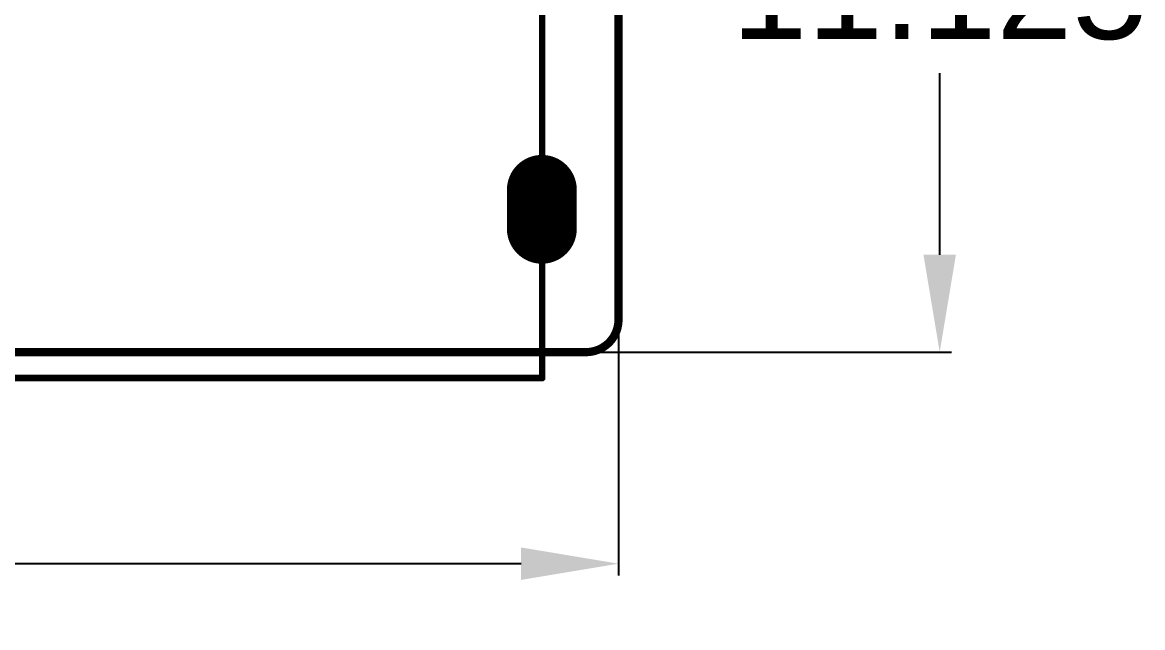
# Model space of a CAD drawing. Extents: x 17.6 to 58.9, y 21.2 to 90.7.
# Drawn here: x 41.62 to 58.87, y 21.16 to 30.48 of the extents above; entities that cross this region are included whole.
import ezdxf

# ---------------------------------------------------------------- set-up
doc = ezdxf.new("R2010")
doc.units = 0
doc.header["$MEASUREMENT"] = 0
doc.layers.get('0').update_dxf_attribs({"linetype": 'CONTINUOUS'})
doc.layers.get('Defpoints').update_dxf_attribs({"linetype": 'CONTINUOUS'})
doc.layers.add('SILKTOP_PHO', color=251, linetype='CONTINUOUS')
doc.styles.get("Standard").update_dxf_attribs({"font": 'arial.ttf'})
doc.dimstyles.get("Standard").update_dxf_attribs({"dimtxt": 1.5, "dimasz": 1.5, "dimexe": 0.18, "dimexo": 0, "dimgap": 0.5, "dimtad": 0, "dimtih": 1, "dimtoh": 1, "dimzin": 0, "dimdsep": 46, "dimtxsty": 'Standard', "dimcen": 0.09, "dimadec": 0, "dimazin": 0, "dimtfac": 1, "dimtofl": 0, "dimtmove": 2, "dimatfit": 3, "dimfxl": 1, "dimtolj": 1, "dimtzin": 0, "dimarcsym": 0})

# ---------------------------------------------------------------- blocks, each defined once
blk = doc.blocks.new('ROUND_32')
at = {"const_width": 0.0635}
blk.add_lwpolyline([(-0.03175, 0, 1), (0.03175, 0, 1)], format="xyb", close=True, dxfattribs=at)
blk = doc.blocks.new('ROUND_33')
at = {"const_width": 0.0508}
blk.add_lwpolyline([(-0.0254, 0, 1), (0.0254, 0, 1)], format="xyb", close=True, dxfattribs=at)
blk = doc.blocks.new('OBLONG_266')
at = {"const_width": 1.076196}
blk.add_lwpolyline([(0, 0.299974), (0, -0.299974)], dxfattribs=at)
at = {"const_width": 0.538098}
for points in [[(-0.269048, 0.299974, 1), (0.269048, 0.299974, 1)], [(-0.269048, -0.299974, 1), (0.269048, -0.299974, 1)]]:
    blk.add_lwpolyline(points, format="xyb", close=True, dxfattribs=at)
blk = doc.blocks.new('*D71')
at = {"color": 0, "linetype": 'Continuous', "lineweight": -2}
for p, q in [((49.549, 36.525), (55.925, 36.525)), ((55.745, 35.025), (55.745, 32.228)), ((55.745, 26.9), (55.745, 29.697)), ((50.3, 25.4), (55.925, 25.4))]:
    blk.add_line(p, q, dxfattribs=at)
at = {"color": 0, "linetype": 'Continuous'}
for points in [[(55.495, 35.025), (55.995, 35.025), (55.745, 36.525)], [(55.495, 26.9), (55.995, 26.9), (55.745, 25.4)]]:
    blk.add_solid(points, dxfattribs=at)
at = {"layer": 'Defpoints', "color": 0, "linetype": 'Continuous'}
for p in [(49.549, 36.525), (50.3, 25.4), (55.745, 25.4)]:
    blk.add_point(p, dxfattribs=at)
at = {"color": 0, "linetype": 'Continuous', "insert": (55.745, 30.962), "char_height": 1.5, "attachment_point": 5}
blk.add_mtext('\\A1;11.125', dxfattribs=at)
blk = doc.blocks.new('*D72')
at = {"color": 0, "linetype": 'Continuous', "lineweight": -2}
for p, q in [((25.4, 25.9), (25.4, 21.961)), ((50.8, 25.932), (50.8, 21.961)), ((26.9, 22.141), (35.059, 22.141)), ((49.3, 22.141), (41.141, 22.141))]:
    blk.add_line(p, q, dxfattribs=at)
at = {"color": 0, "linetype": 'Continuous'}
for points in [[(26.9, 22.391), (26.9, 21.891), (25.4, 22.141)], [(49.3, 22.391), (49.3, 21.891), (50.8, 22.141)]]:
    blk.add_solid(points, dxfattribs=at)
at = {"layer": 'Defpoints', "color": 0, "linetype": 'Continuous'}
for p in [(25.4, 25.9), (50.8, 25.932), (50.8, 22.141)]:
    blk.add_point(p, dxfattribs=at)
at = {"color": 0, "linetype": 'Continuous', "insert": (38.1, 22.141), "char_height": 1.5, "attachment_point": 5}
blk.add_mtext('\\A1;25.40', dxfattribs=at)

msp = doc.modelspace()

# ---------------------------------------------------------------- linework, layer by layer
at = {"const_width": 0.127}
for points in [[(50.8, 25.900126), (50.8, 73.159874)], [(25.900126, 25.4), (50.299874, 25.4)]]:
    msp.add_lwpolyline(points, dxfattribs=at)
msp.add_lwpolyline([(50.299874, 25.4, 0.4142136), (50.8, 25.900126)], format="xyb", dxfattribs=at)
at = {"layer": 'SILKTOP_PHO'}
for points, const_width in [([(50.8, 25.900126), (50.8, 73.159874)], 0.127), ([(49.624996, 24.99995), (49.624996, 32.29991)], 0.1016), ([(25.900126, 25.4), (50.299874, 25.4)], 0.127), ([(40.975026, 24.99995), (49.624996, 24.99995)], 0.1016)]:
    msp.add_lwpolyline(points, dxfattribs=dict(at, const_width=const_width))
at = {"layer": 'SILKTOP_PHO', "const_width": 0.127}
msp.add_lwpolyline([(50.299874, 25.4, 0.4142136), (50.8, 25.900126)], format="xyb", dxfattribs=at)

# ---------------------------------------------------------------- block references
for name, p in [('OBLONG_266', (49.619916, 27.599894)), ('ROUND_32', (50.8, 25.900126)), ('ROUND_32', (50.8, 25.900126)), ('ROUND_32', (50.299874, 25.4)), ('ROUND_32', (50.299874, 25.4))]:
    msp.add_blockref(name, p)
at = {"layer": 'SILKTOP_PHO'}
for name, p in [('ROUND_32', (50.8, 25.900126)), ('ROUND_32', (50.8, 25.900126)), ('ROUND_32', (50.299874, 25.4)), ('ROUND_32', (50.299874, 25.4)), ('ROUND_33', (49.624996, 24.99995))]:
    msp.add_blockref(name, p, dxfattribs=at)

# ---------------------------------------------------------------- dimensions: what is measured, and where the dimension line sits
at = {"linetype": 'Continuous'}
dim = msp.add_linear_dim(base=(55.745316, 25.4), p1=(49.54905, 36.524946), p2=(50.299874, 25.4), angle=90, dimstyle='Standard', override={"dimdec": 3}, dxfattribs=at)
dim.commit()
dim.dimension.update_dxf_attribs({"geometry": '*D71', "text_midpoint": (55.745316, 30.962473)})
dim = msp.add_linear_dim(base=(50.8, 22.140692), p1=(25.4, 25.900126), p2=(50.8, 25.931876), dimstyle='Standard', dxfattribs=at)
dim.commit()
dim.dimension.update_dxf_attribs({"geometry": '*D72', "text_midpoint": (38.1, 22.140692)})

doc.saveas('drawing.dxf')
